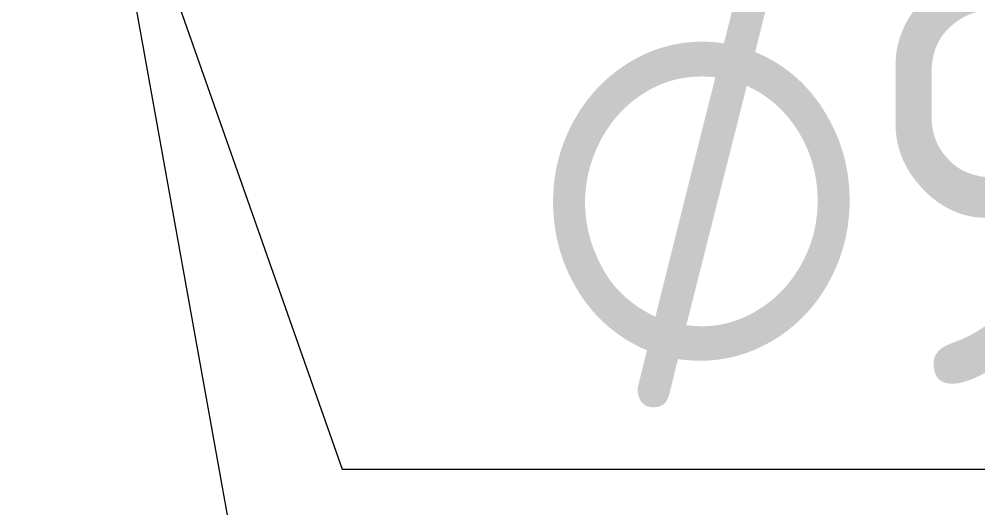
# Model space of a CAD drawing. Header units: millimetres. Extents: x -88595 to 880822, y -1054509 to -148035.
# Drawn here: x 415685 to 416264, y -312384 to -312088 of the extents above; entities that cross this region are included whole.
import ezdxf

# ---------------------------------------------------------------- set-up
doc = ezdxf.new("R2010")
doc.units = ezdxf.units.MM
doc.layers.add('Марки', color=7, linetype='Continuous', lineweight=20)
doc.styles.add('$10$GOST Common', font='GOST_Common.ttf', dxfattribs={"width": 0.9, "height": 250})
doc.styles.add('$6$GOST Common_1', font='GOST_Common.ttf', dxfattribs={"width": 0.9, "height": 250})

# ---------------------------------------------------------------- blocks, each defined once
blk = doc.blocks.new('$0$ADSK_M_Трубы - Диаметр_10-3265709-В_ОВ3_4')
at = {"layer": 'Марки'}
blk.add_line((-15956.53, 12420.19), (-14956.53, 12420.19), dxfattribs=at)

msp = doc.modelspace()

# ---------------------------------------------------------------- linework, layer by layer
at = {"layer": 'Марки'}
for p, q in [((415684.85, -311688.36), (415868.75, -312711.45)), ((415687.67, -311813.42), (415880.12, -312360.39)), ((415880.12, -312360.39), (415913.04, -312360.39))]:
    msp.add_line(p, q, dxfattribs=at)

# ---------------------------------------------------------------- block references
msp.add_blockref('$0$ADSK_M_Трубы - Диаметр_10-3265709-В_ОВ3_4', (431869.57, -324780.58), dxfattribs=at)

# ---------------------------------------------------------------- texts
at = {"layer": 'Марки', "lineweight": 9, "char_height": 250, "attachment_point": 1}
for s, insert, width, style in [('9.52', (416194.67, -312058.82), 663.7972, '$10$GOST Common'), ('\\fGOST Common|b0|i0|c254|p34|;\\W.9;⌀', (415992.26, -312058.82), 245.3164, '$6$GOST Common_1')]:
    msp.add_mtext(s, dxfattribs=dict(at, insert=insert, width=width, style=style))

doc.saveas('drawing.dxf')
